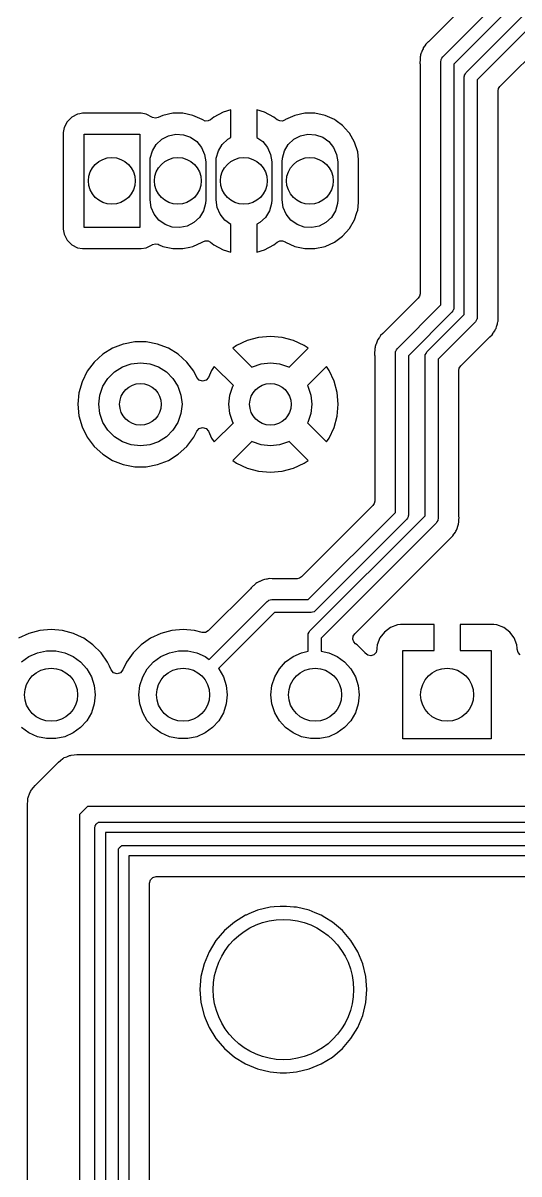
# Model space of a CAD drawing. Extents: x 0.79 to 7.48, y -4.92 to -0.79.
# Drawn here: x 4.484 to 4.86, y -2.642 to -1.77 of the extents above; entities that cross this region are included whole.
import ezdxf

# ---------------------------------------------------------------- set-up
doc = ezdxf.new("R2010")
doc.units = 0
doc.header["$MEASUREMENT"] = 0
doc.layers.add('BLACK', color=7, linetype='CONTINUOUS')

msp = doc.modelspace()

# ---------------------------------------------------------------- linework, layer by layer
at = {"layer": 'BLACK', "linetype": 'CONTINUOUS'}
for p, q in [((4.80184, -1.79573), (4.95184, -1.64573)), ((4.95735, -1.65413), (4.81024, -1.80125)), ((4.81955, -1.80754), (4.96365, -1.66345)), ((4.96916, -1.67185), (4.82795, -1.81306)), ((4.84515, -1.81816), (4.97427, -1.68905)), ((4.82577, -1.7495), (4.79099, -1.78427)), ((4.78804, -1.78776), (4.78711, -1.78898)), ((4.78832, -1.78734), (4.78804, -1.78776)), ((4.78912, -1.78603), (4.78832, -1.78734)), ((4.79088, -1.78439), (4.78912, -1.78603)), ((4.79099, -1.78427), (4.79088, -1.78439)), ((4.7848, -1.79574), (4.78463, -1.79637)), ((4.78463, -1.79637), (4.78463, -1.7979)), ((4.78496, -1.79492), (4.7848, -1.79574)), ((4.78503, -1.79427), (4.78496, -1.79492)), ((4.78559, -1.79284), (4.78503, -1.79427)), ((4.78575, -1.79237), (4.78559, -1.79284)), ((4.78616, -1.79089), (4.78575, -1.79237)), ((4.7865, -1.79033), (4.78616, -1.79089)), ((4.78687, -1.78959), (4.7865, -1.79033)), ((4.78711, -1.78898), (4.78687, -1.78959)), ((4.80125, -1.7968), (4.80184, -1.79573)), ((4.7846, -1.7984), (4.78444, -1.79993)), ((4.78444, -1.79993), (4.78456, -1.80057)), ((4.78456, -1.80057), (4.78463, -1.8014)), ((4.78463, -1.7979), (4.7846, -1.7984)), ((4.78463, -1.8014), (4.78463, -1.97523)), ((4.80039, -1.79921), (4.80052, -1.79834)), ((4.80039, -1.98379), (4.80039, -1.79921)), ((4.80051, -1.79817), (4.80056, -1.79807)), ((4.80052, -1.79834), (4.80051, -1.79817)), ((4.80056, -1.79807), (4.80059, -1.79783)), ((4.80059, -1.79783), (4.80125, -1.7968)), ((4.81024, -1.80125), (4.81024, -1.98583)), ((4.81811, -1.81102), (4.81824, -1.81015)), ((4.81811, -1.99113), (4.81811, -1.81102)), ((4.81822, -1.80998), (4.81827, -1.80988)), ((4.81824, -1.81015), (4.81822, -1.80998)), ((4.81827, -1.80988), (4.81831, -1.80964)), ((4.81831, -1.80964), (4.81897, -1.80861)), ((4.81897, -1.80861), (4.81955, -1.80754)), ((4.82795, -1.81306), (4.82795, -1.99317)), ((4.84372, -1.82162), (4.84409, -1.81975)), ((4.84372, -1.99098), (4.84372, -1.82162)), ((4.84409, -1.81975), (4.84515, -1.81816)), ((4.52518, -1.83915), (4.52073, -1.84142)), ((4.52703, -1.83886), (4.52518, -1.83915)), ((4.52518, -1.83915), (4.52518, -1.83915)), ((4.52518, -1.83915), (4.52518, -1.83915)), ((4.52888, -1.83856), (4.52703, -1.83886)), ((4.57349, -1.83856), (4.52888, -1.83856)), ((4.57718, -1.83915), (4.57349, -1.83856)), ((4.58203, -1.84162), (4.57718, -1.83915)), ((4.58974, -1.84017), (4.58623, -1.84173)), ((4.59731, -1.83856), (4.58974, -1.84017)), ((4.60505, -1.83856), (4.59731, -1.83856)), ((4.59731, -1.83856), (4.59731, -1.83856)), ((4.61262, -1.84017), (4.60505, -1.83856)), ((4.60505, -1.83856), (4.60505, -1.83856)), ((4.6197, -1.84332), (4.61262, -1.84017)), ((4.63551, -1.83757), (4.62843, -1.84135)), ((4.64134, -1.8358), (4.63551, -1.83757)), ((4.64134, -1.85699), (4.64134, -1.8358)), ((4.64134, -1.8358), (4.64134, -1.8358)), ((4.66102, -1.8358), (4.66102, -1.8568)), ((4.66685, -1.83757), (4.66102, -1.8358)), ((4.66102, -1.8358), (4.66102, -1.8358)), ((4.67393, -1.84135), (4.66685, -1.83757)), ((4.68974, -1.84017), (4.68266, -1.84332)), ((4.69731, -1.83856), (4.68974, -1.84017)), ((4.70505, -1.83856), (4.69731, -1.83856)), ((4.69731, -1.83856), (4.69731, -1.83856)), ((4.71263, -1.84017), (4.70505, -1.83856)), ((4.70505, -1.83856), (4.70505, -1.83856)), ((4.7197, -1.84332), (4.71263, -1.84017)), ((4.5172, -1.84495), (4.51494, -1.8494)), ((4.52073, -1.84142), (4.5172, -1.84495)), ((4.58412, -1.84215), (4.58203, -1.84162)), ((4.58623, -1.84173), (4.58412, -1.84215)), ((4.62001, -1.84354), (4.6197, -1.84332)), ((4.62195, -1.84439), (4.62001, -1.84354)), ((4.62408, -1.84433), (4.62195, -1.84439)), ((4.62597, -1.84337), (4.62408, -1.84433)), ((4.62843, -1.84135), (4.62597, -1.84337)), ((4.67639, -1.84337), (4.67393, -1.84135)), ((4.67829, -1.84433), (4.67639, -1.84337)), ((4.68041, -1.84439), (4.67829, -1.84433)), ((4.68236, -1.84355), (4.68041, -1.84439)), ((4.68266, -1.84332), (4.68236, -1.84355)), ((4.72108, -1.84433), (4.7197, -1.84332)), ((4.72596, -1.84787), (4.72108, -1.84433)), ((4.73035, -1.85274), (4.72596, -1.84787)), ((4.51494, -1.8494), (4.51435, -1.85309)), ((4.51435, -1.85309), (4.51435, -1.92644)), ((4.53012, -1.9252), (4.53012, -1.85433)), ((4.53012, -1.85433), (4.57224, -1.85433)), ((4.57224, -1.85433), (4.57224, -1.9252)), ((4.58903, -1.85819), (4.59413, -1.85555)), ((4.59413, -1.85555), (4.59974, -1.85438)), ((4.59974, -1.85438), (4.60547, -1.85477)), ((4.60547, -1.85477), (4.61087, -1.85669)), ((4.61087, -1.85669), (4.61556, -1.86)), ((4.63903, -1.85819), (4.64134, -1.85699)), ((4.66102, -1.8568), (4.66556, -1.86)), ((4.68903, -1.85819), (4.69413, -1.85555)), ((4.69413, -1.85555), (4.69974, -1.85438)), ((4.69974, -1.85438), (4.70547, -1.85477)), ((4.70547, -1.85477), (4.71087, -1.85669)), ((4.71087, -1.85669), (4.71556, -1.86)), ((4.73114, -1.85363), (4.73035, -1.85274)), ((4.73501, -1.86033), (4.73114, -1.85363)), ((4.58186, -1.867), (4.58484, -1.8621)), ((4.58484, -1.8621), (4.58903, -1.85819)), ((4.61556, -1.86), (4.61918, -1.86445)), ((4.61918, -1.86445), (4.62146, -1.86971)), ((4.63186, -1.867), (4.63484, -1.8621)), ((4.63484, -1.8621), (4.63903, -1.85819)), ((4.66556, -1.86), (4.66918, -1.86445)), ((4.66918, -1.86445), (4.67146, -1.86971)), ((4.68186, -1.867), (4.68484, -1.8621)), ((4.68484, -1.8621), (4.68903, -1.85819)), ((4.71556, -1.86), (4.71918, -1.86445)), ((4.71918, -1.86445), (4.72146, -1.86971)), ((4.73741, -1.86769), (4.73501, -1.86033)), ((4.73501, -1.86033), (4.73501, -1.86033)), ((4.58012, -1.87539), (4.58031, -1.87253)), ((4.58031, -1.87253), (4.58186, -1.867)), ((4.62146, -1.86971), (4.62224, -1.87539)), ((4.63012, -1.87539), (4.63031, -1.87253)), ((4.63031, -1.87253), (4.63186, -1.867)), ((4.67146, -1.86971), (4.67224, -1.87539)), ((4.68012, -1.87539), (4.68031, -1.87253)), ((4.68031, -1.87253), (4.68186, -1.867)), ((4.72146, -1.86971), (4.72224, -1.87539)), ((4.73801, -1.87346), (4.73741, -1.86769)), ((4.73801, -1.90606), (4.73801, -1.87346)), ((4.58012, -1.90413), (4.58012, -1.87539)), ((4.62224, -1.87539), (4.62224, -1.90413)), ((4.63012, -1.90413), (4.63012, -1.87539)), ((4.67224, -1.87539), (4.67224, -1.90413)), ((4.68012, -1.90413), (4.68012, -1.87539)), ((4.72224, -1.87539), (4.72224, -1.90413)), ((4.5809, -1.90982), (4.58012, -1.90413)), ((4.58318, -1.91508), (4.5809, -1.90982)), ((4.62205, -1.907), (4.6205, -1.91253)), ((4.62224, -1.90413), (4.62205, -1.907)), ((4.6309, -1.90982), (4.63012, -1.90413)), ((4.63318, -1.91508), (4.6309, -1.90982)), ((4.67205, -1.907), (4.6705, -1.91253)), ((4.67224, -1.90413), (4.67205, -1.907)), ((4.6809, -1.90982), (4.68012, -1.90413)), ((4.68318, -1.91508), (4.6809, -1.90982)), ((4.72205, -1.907), (4.7205, -1.91253)), ((4.72224, -1.90413), (4.72205, -1.907)), ((4.73741, -1.91183), (4.73801, -1.90606)), ((4.5868, -1.91953), (4.58318, -1.91508)), ((4.61752, -1.91743), (4.61333, -1.92134)), ((4.6205, -1.91253), (4.61752, -1.91743)), ((4.6368, -1.91953), (4.63318, -1.91508)), ((4.66752, -1.91743), (4.66333, -1.92134)), ((4.6705, -1.91253), (4.66752, -1.91743)), ((4.6868, -1.91953), (4.68318, -1.91508)), ((4.71752, -1.91743), (4.71333, -1.92134)), ((4.7205, -1.91253), (4.71752, -1.91743)), ((4.73501, -1.9192), (4.73676, -1.91383)), ((4.73676, -1.91383), (4.73741, -1.91183)), ((4.51435, -1.92644), (4.51435, -1.92644)), ((4.51435, -1.92644), (4.51494, -1.93013)), ((4.57224, -1.9252), (4.53012, -1.9252)), ((4.59149, -1.92284), (4.5868, -1.91953)), ((4.5969, -1.92476), (4.59149, -1.92284)), ((4.60262, -1.92515), (4.5969, -1.92476)), ((4.60823, -1.92398), (4.60262, -1.92515)), ((4.61333, -1.92134), (4.60823, -1.92398)), ((4.64134, -1.92273), (4.6368, -1.91953)), ((4.64134, -1.94373), (4.64134, -1.92273)), ((4.66333, -1.92134), (4.66102, -1.92254)), ((4.66102, -1.92254), (4.66102, -1.94373)), ((4.69149, -1.92284), (4.6868, -1.91953)), ((4.6969, -1.92476), (4.69149, -1.92284)), ((4.70262, -1.92515), (4.6969, -1.92476)), ((4.70823, -1.92398), (4.70262, -1.92515)), ((4.71333, -1.92134), (4.70823, -1.92398)), ((4.72596, -1.93166), (4.73114, -1.9259)), ((4.73114, -1.9259), (4.73501, -1.9192)), ((4.51494, -1.93013), (4.51494, -1.93013)), ((4.51494, -1.93013), (4.51494, -1.93013)), ((4.51494, -1.93013), (4.5172, -1.93458)), ((4.5172, -1.93458), (4.52073, -1.93811)), ((4.61263, -1.93935), (4.6197, -1.93621)), ((4.6197, -1.93621), (4.62001, -1.93598)), ((4.62001, -1.93598), (4.62195, -1.93514)), ((4.62195, -1.93514), (4.62408, -1.9352)), ((4.62408, -1.9352), (4.62597, -1.93616)), ((4.62597, -1.93616), (4.62843, -1.93818)), ((4.67393, -1.93818), (4.67639, -1.93616)), ((4.67639, -1.93616), (4.67829, -1.9352)), ((4.67829, -1.9352), (4.68041, -1.93514)), ((4.68041, -1.93514), (4.68236, -1.93598)), ((4.68236, -1.93598), (4.68266, -1.93621)), ((4.68266, -1.93621), (4.68974, -1.93935)), ((4.71263, -1.93935), (4.7197, -1.93621)), ((4.7197, -1.93621), (4.72596, -1.93166)), ((4.7197, -1.93621), (4.7197, -1.93621)), ((4.7197, -1.93621), (4.7197, -1.93621)), ((4.52073, -1.93811), (4.52073, -1.93811)), ((4.52073, -1.93811), (4.52518, -1.94038)), ((4.52518, -1.94038), (4.52888, -1.94096)), ((4.52888, -1.94096), (4.57348, -1.94096)), ((4.57348, -1.94096), (4.57718, -1.94038)), ((4.57718, -1.94038), (4.58163, -1.93811)), ((4.58163, -1.93811), (4.58203, -1.93791)), ((4.58163, -1.93811), (4.58163, -1.93811)), ((4.58203, -1.93791), (4.58412, -1.93738)), ((4.58412, -1.93738), (4.58623, -1.9378)), ((4.58623, -1.9378), (4.58695, -1.93811)), ((4.58695, -1.93811), (4.58974, -1.93935)), ((4.58974, -1.93935), (4.59731, -1.94096)), ((4.59731, -1.94096), (4.59731, -1.94096)), ((4.59731, -1.94096), (4.60505, -1.94096)), ((4.60505, -1.94096), (4.61027, -1.93986)), ((4.60505, -1.94096), (4.60505, -1.94096)), ((4.61027, -1.93986), (4.61263, -1.93935)), ((4.62843, -1.93818), (4.63551, -1.94196)), ((4.63551, -1.94196), (4.64134, -1.94373)), ((4.64134, -1.94373), (4.64134, -1.94373)), ((4.66102, -1.94373), (4.66685, -1.94196)), ((4.66102, -1.94373), (4.66102, -1.94373)), ((4.66685, -1.94196), (4.67393, -1.93818)), ((4.68974, -1.93935), (4.69731, -1.94096)), ((4.69731, -1.94096), (4.69731, -1.94096)), ((4.69731, -1.94096), (4.70505, -1.94096)), ((4.70505, -1.94096), (4.71263, -1.93935)), ((4.70505, -1.94096), (4.70505, -1.94096)), ((4.71263, -1.93935), (4.71263, -1.93935)), ((4.71263, -1.93935), (4.71263, -1.93935)), ((4.7832, -1.97869), (4.75662, -2.00527)), ((4.78425, -1.9771), (4.7832, -1.97869)), ((4.78463, -1.97523), (4.78425, -1.9771)), ((4.76746, -2.01672), (4.80039, -1.98379)), ((4.80938, -1.98824), (4.80879, -1.98931)), ((4.81004, -1.98721), (4.80938, -1.98824)), ((4.81007, -1.98697), (4.81004, -1.98721)), ((4.81012, -1.98687), (4.81007, -1.98697)), ((4.81024, -1.98583), (4.81011, -1.9867)), ((4.81011, -1.9867), (4.81012, -1.98687)), ((4.80879, -1.98931), (4.77586, -2.02224)), ((4.78983, -2.01941), (4.81811, -1.99113)), ((4.82651, -1.99665), (4.79823, -2.02493)), ((4.82709, -1.99558), (4.82651, -1.99665)), ((4.82775, -1.99455), (4.82709, -1.99558)), ((4.82779, -1.99431), (4.82775, -1.99455)), ((4.82784, -1.99421), (4.82779, -1.99431)), ((4.82795, -1.99317), (4.82783, -1.99404)), ((4.82783, -1.99404), (4.82784, -1.99421)), ((4.84339, -1.99746), (4.84354, -1.99664)), ((4.84354, -1.99664), (4.84372, -1.99601)), ((4.84379, -1.99181), (4.84372, -1.99098)), ((4.84372, -1.99448), (4.84375, -1.99398)), ((4.84372, -1.99601), (4.84372, -1.99448)), ((4.84375, -1.99398), (4.8439, -1.99245)), ((4.8439, -1.99245), (4.84379, -1.99181)), ((4.7565, -2.00538), (4.75474, -2.00703)), ((4.75662, -2.00527), (4.7565, -2.00538)), ((4.83923, -2.00634), (4.84003, -2.00503)), ((4.84003, -2.00503), (4.84031, -2.00462)), ((4.84031, -2.00462), (4.84123, -2.0034)), ((4.84123, -2.0034), (4.84148, -2.00279)), ((4.84148, -2.00279), (4.84185, -2.00205)), ((4.84185, -2.00205), (4.84219, -2.00149)), ((4.84219, -2.00149), (4.8426, -2.00001)), ((4.8426, -2.00001), (4.84276, -1.99954)), ((4.84276, -1.99954), (4.84332, -1.99811)), ((4.84332, -1.99811), (4.84339, -1.99746)), ((4.55984, -2.0134), (4.55168, -2.01657)), ((4.56006, -2.01336), (4.55984, -2.0134)), ((4.56846, -2.01179), (4.56006, -2.01336)), ((4.57721, -2.01179), (4.56846, -2.01179)), ((4.58582, -2.0134), (4.57721, -2.01179)), ((4.59062, -2.01526), (4.58582, -2.0134)), ((4.64557, -2.01456), (4.6427, -2.01657)), ((4.65369, -2.01078), (4.64557, -2.01456)), ((4.66234, -2.00846), (4.65369, -2.01078)), ((4.67126, -2.00768), (4.66234, -2.00846)), ((4.68018, -2.00846), (4.67126, -2.00768)), ((4.68883, -2.01078), (4.68018, -2.00846)), ((4.69695, -2.01456), (4.68883, -2.01078)), ((4.69982, -2.01657), (4.69695, -2.01456)), ((4.75121, -2.01383), (4.75065, -2.01526)), ((4.75137, -2.01336), (4.75121, -2.01383)), ((4.75178, -2.01188), (4.75137, -2.01336)), ((4.75212, -2.01132), (4.75178, -2.01188)), ((4.75249, -2.01058), (4.75212, -2.01132)), ((4.75273, -2.00997), (4.75249, -2.01058)), ((4.75366, -2.00875), (4.75273, -2.00997)), ((4.75394, -2.00833), (4.75366, -2.00875)), ((4.75474, -2.00703), (4.75394, -2.00833)), ((4.81908, -2.02638), (4.83735, -2.0081)), ((4.83735, -2.0081), (4.83747, -2.00799)), ((4.83747, -2.00799), (4.83923, -2.00634)), ((4.54423, -2.02118), (4.53776, -2.02708)), ((4.55168, -2.01657), (4.54423, -2.02118)), ((4.59399, -2.01657), (4.59062, -2.01526)), ((4.59401, -2.01657), (4.59399, -2.01657)), ((4.60144, -2.02118), (4.59401, -2.01657)), ((4.60791, -2.02708), (4.60144, -2.02118)), ((4.6427, -2.01657), (4.65711, -2.03098)), ((4.6427, -2.01657), (4.6427, -2.01657)), ((4.68541, -2.03098), (4.69982, -2.01657)), ((4.69982, -2.01657), (4.69982, -2.01657)), ((4.75022, -2.01939), (4.75007, -2.02092)), ((4.75007, -2.02092), (4.75018, -2.02156)), ((4.75018, -2.02156), (4.75025, -2.02239)), ((4.75025, -2.01889), (4.75022, -2.01939)), ((4.75042, -2.01673), (4.75025, -2.01736)), ((4.75025, -2.01736), (4.75025, -2.01889)), ((4.75025, -2.02239), (4.75025, -2.13239)), ((4.75058, -2.01591), (4.75042, -2.01673)), ((4.75065, -2.01526), (4.75058, -2.01591)), ((4.76602, -2.0202), (4.76614, -2.01933)), ((4.76602, -2.14095), (4.76602, -2.0202)), ((4.76613, -2.01916), (4.76618, -2.01906)), ((4.76614, -2.01933), (4.76613, -2.01916)), ((4.76618, -2.01906), (4.76622, -2.01882)), ((4.76622, -2.01882), (4.76687, -2.01779)), ((4.76687, -2.01779), (4.76746, -2.01672)), ((4.77586, -2.02224), (4.77586, -2.14298)), ((4.78839, -2.02289), (4.78851, -2.02202)), ((4.78839, -2.14363), (4.78839, -2.02289)), ((4.7885, -2.02184), (4.78855, -2.02175)), ((4.78851, -2.02202), (4.7885, -2.02184)), ((4.78855, -2.02175), (4.78859, -2.0215)), ((4.78859, -2.0215), (4.78924, -2.02048)), ((4.78924, -2.02048), (4.78983, -2.01941)), ((4.53776, -2.02708), (4.53248, -2.03407)), ((4.5532, -2.03443), (4.55917, -2.03068)), ((4.55917, -2.03068), (4.56583, -2.02835)), ((4.56583, -2.02835), (4.57283, -2.02756)), ((4.57283, -2.02756), (4.57984, -2.02835)), ((4.57984, -2.02835), (4.5865, -2.03068)), ((4.5865, -2.03068), (4.59247, -2.03443)), ((4.61319, -2.03407), (4.60791, -2.02708)), ((4.62878, -2.03049), (4.62677, -2.03337)), ((4.64319, -2.0449), (4.62878, -2.03049)), ((4.62878, -2.03049), (4.62878, -2.03049)), ((4.65711, -2.03098), (4.65759, -2.03068)), ((4.65759, -2.03068), (4.66425, -2.02835)), ((4.66425, -2.02835), (4.67126, -2.02756)), ((4.67126, -2.02756), (4.67827, -2.02835)), ((4.67827, -2.02835), (4.68493, -2.03068)), ((4.68493, -2.03068), (4.68541, -2.03098)), ((4.71374, -2.03049), (4.69933, -2.0449)), ((4.71575, -2.03337), (4.71374, -2.03049)), ((4.79823, -2.02493), (4.79823, -2.14567)), ((4.814, -2.03348), (4.81437, -2.03161)), ((4.81437, -2.03161), (4.81543, -2.03003)), ((4.81543, -2.03003), (4.81908, -2.02638)), ((4.53248, -2.03407), (4.52857, -2.04191)), ((4.54446, -2.04539), (4.54821, -2.03942)), ((4.54821, -2.03942), (4.5532, -2.03443)), ((4.59247, -2.03443), (4.59746, -2.03942)), ((4.59746, -2.03942), (4.60121, -2.04539)), ((4.61552, -2.03874), (4.61319, -2.03407)), ((4.61735, -2.04073), (4.61552, -2.03874)), ((4.61995, -2.04145), (4.61735, -2.04073)), ((4.62254, -2.04067), (4.61995, -2.04145)), ((4.62431, -2.03863), (4.62254, -2.04067)), ((4.62677, -2.03337), (4.62431, -2.03863)), ((4.71954, -2.04148), (4.71575, -2.03337)), ((4.814, -2.14348), (4.814, -2.03348)), ((4.52857, -2.04191), (4.52618, -2.05033)), ((4.54213, -2.05205), (4.54446, -2.04539)), ((4.60121, -2.04539), (4.60354, -2.05205)), ((4.64055, -2.05205), (4.64288, -2.04539)), ((4.64288, -2.04539), (4.64319, -2.0449)), ((4.69933, -2.0449), (4.69964, -2.04539)), ((4.69964, -2.04539), (4.70197, -2.05205)), ((4.72186, -2.05013), (4.71954, -2.04148)), ((4.52618, -2.05033), (4.52537, -2.05906)), ((4.54134, -2.05906), (4.54213, -2.05205)), ((4.60354, -2.05205), (4.60433, -2.05906)), ((4.63976, -2.05906), (4.64055, -2.05205)), ((4.70197, -2.05205), (4.70276, -2.05906)), ((4.72264, -2.05906), (4.72186, -2.05013)), ((4.52537, -2.05906), (4.52618, -2.06778)), ((4.54213, -2.06606), (4.54134, -2.05906)), ((4.54446, -2.07272), (4.54213, -2.06606)), ((4.60354, -2.06606), (4.60121, -2.07272)), ((4.60433, -2.05906), (4.60354, -2.06606)), ((4.64055, -2.06606), (4.63976, -2.05906)), ((4.64288, -2.07272), (4.64055, -2.06606)), ((4.70197, -2.06606), (4.69964, -2.07272)), ((4.70276, -2.05906), (4.70197, -2.06606)), ((4.72186, -2.06798), (4.72264, -2.05906)), ((4.52618, -2.06778), (4.52857, -2.0762)), ((4.54821, -2.07869), (4.54446, -2.07272)), ((4.60121, -2.07272), (4.59746, -2.07869)), ((4.62878, -2.08762), (4.64319, -2.07321)), ((4.64319, -2.07321), (4.64288, -2.07272)), ((4.69964, -2.07272), (4.69933, -2.07321)), ((4.69933, -2.07321), (4.71374, -2.08762)), ((4.71954, -2.07663), (4.72186, -2.06798)), ((4.52857, -2.0762), (4.53248, -2.08404)), ((4.53248, -2.08404), (4.53776, -2.09103)), ((4.5532, -2.08368), (4.54821, -2.07869)), ((4.55917, -2.08743), (4.5532, -2.08368)), ((4.59247, -2.08368), (4.5865, -2.08743)), ((4.59746, -2.07869), (4.59247, -2.08368)), ((4.60791, -2.09103), (4.61319, -2.08404)), ((4.61319, -2.08404), (4.61552, -2.07937)), ((4.61319, -2.08404), (4.61319, -2.08404)), ((4.61319, -2.08404), (4.61319, -2.08404)), ((4.61552, -2.07937), (4.61735, -2.07738)), ((4.61735, -2.07738), (4.61995, -2.07666)), ((4.61995, -2.07666), (4.62254, -2.07744)), ((4.62254, -2.07744), (4.62431, -2.07948)), ((4.62431, -2.07948), (4.62677, -2.08474)), ((4.71575, -2.08474), (4.71954, -2.07663)), ((4.53776, -2.09103), (4.54423, -2.09693)), ((4.56583, -2.08976), (4.55917, -2.08743)), ((4.57283, -2.09055), (4.56583, -2.08976)), ((4.57984, -2.08976), (4.57283, -2.09055)), ((4.5865, -2.08743), (4.57984, -2.08976)), ((4.60144, -2.09693), (4.60791, -2.09103)), ((4.62677, -2.08474), (4.62878, -2.08762)), ((4.62878, -2.08762), (4.62878, -2.08762)), ((4.65711, -2.08713), (4.6427, -2.10154)), ((4.65759, -2.08743), (4.65711, -2.08713)), ((4.66425, -2.08976), (4.65759, -2.08743)), ((4.67126, -2.09055), (4.66425, -2.08976)), ((4.67827, -2.08976), (4.67126, -2.09055)), ((4.68493, -2.08743), (4.67827, -2.08976)), ((4.68541, -2.08713), (4.68493, -2.08743)), ((4.69982, -2.10154), (4.68541, -2.08713)), ((4.71374, -2.08762), (4.71575, -2.08474)), ((4.54423, -2.09693), (4.55168, -2.10155)), ((4.55168, -2.10155), (4.55168, -2.10155)), ((4.55168, -2.10155), (4.55168, -2.10155)), ((4.55168, -2.10155), (4.55984, -2.10471)), ((4.58582, -2.10471), (4.59399, -2.10155)), ((4.59399, -2.10155), (4.59401, -2.10154)), ((4.59401, -2.10154), (4.60144, -2.09693)), ((4.6427, -2.10154), (4.64557, -2.10355)), ((4.6427, -2.10154), (4.6427, -2.10154)), ((4.69695, -2.10355), (4.69982, -2.10154)), ((4.55984, -2.10471), (4.56846, -2.10632)), ((4.56846, -2.10632), (4.57721, -2.10632)), ((4.57721, -2.10632), (4.58582, -2.10471)), ((4.57721, -2.10632), (4.57721, -2.10632)), ((4.64557, -2.10355), (4.65369, -2.10733)), ((4.65369, -2.10733), (4.66234, -2.10965)), ((4.66234, -2.10965), (4.67126, -2.11043)), ((4.67126, -2.11043), (4.68018, -2.10965)), ((4.68018, -2.10965), (4.68883, -2.10733)), ((4.68883, -2.10733), (4.69695, -2.10355)), ((4.74882, -2.13584), (4.6949, -2.18976)), ((4.74988, -2.13426), (4.74882, -2.13584)), ((4.75025, -2.13239), (4.74988, -2.13426)), ((4.7, -2.20696), (4.76602, -2.14095)), ((4.70124, -2.23077), (4.78839, -2.14363)), ((4.775, -2.1454), (4.77442, -2.14646)), ((4.77566, -2.14437), (4.775, -2.1454)), ((4.77569, -2.14412), (4.77566, -2.14437)), ((4.77575, -2.14403), (4.77569, -2.14412)), ((4.77586, -2.14298), (4.77573, -2.14385)), ((4.77573, -2.14385), (4.77575, -2.14403)), ((4.81407, -2.14431), (4.814, -2.14348)), ((4.81402, -2.14648), (4.81418, -2.14496)), ((4.81418, -2.14496), (4.81407, -2.14431)), ((4.77442, -2.14646), (4.70552, -2.21536)), ((4.79679, -2.14915), (4.70965, -2.23629)), ((4.79737, -2.14808), (4.79679, -2.14915)), ((4.79803, -2.14706), (4.79737, -2.14808)), ((4.79806, -2.14681), (4.79803, -2.14706)), ((4.79812, -2.14672), (4.79806, -2.14681)), ((4.79823, -2.14567), (4.7981, -2.14654)), ((4.7981, -2.14654), (4.79812, -2.14672)), ((4.81212, -2.15455), (4.81246, -2.15399)), ((4.81246, -2.15399), (4.81288, -2.15251)), ((4.81288, -2.15251), (4.81303, -2.15204)), ((4.81303, -2.15204), (4.8136, -2.15061)), ((4.8136, -2.15061), (4.81366, -2.14996)), ((4.81366, -2.14996), (4.81382, -2.14914)), ((4.81382, -2.14914), (4.814, -2.14851)), ((4.814, -2.14698), (4.81402, -2.14648)), ((4.814, -2.14851), (4.814, -2.14698)), ((4.73516, -2.23307), (4.80763, -2.16061)), ((4.80763, -2.16061), (4.80775, -2.16049)), ((4.80775, -2.16049), (4.80951, -2.15885)), ((4.80951, -2.15885), (4.8103, -2.15754)), ((4.8103, -2.15754), (4.81058, -2.15713)), ((4.81058, -2.15713), (4.81151, -2.1559)), ((4.81151, -2.1559), (4.81175, -2.15529)), ((4.81175, -2.15529), (4.81212, -2.15455)), ((4.65711, -2.19763), (4.65673, -2.19816)), ((4.6583, -2.19666), (4.65711, -2.19763)), ((4.65867, -2.19633), (4.6583, -2.19666)), ((4.65975, -2.19524), (4.65867, -2.19633)), ((4.66032, -2.19492), (4.65975, -2.19524)), ((4.66101, -2.19445), (4.66032, -2.19492)), ((4.66152, -2.19404), (4.66101, -2.19445)), ((4.66293, -2.19343), (4.66152, -2.19404)), ((4.66337, -2.19321), (4.66293, -2.19343)), ((4.66471, -2.19245), (4.66337, -2.19321)), ((4.66535, -2.1923), (4.66471, -2.19245)), ((4.66613, -2.19203), (4.66535, -2.1923)), ((4.66674, -2.19177), (4.66613, -2.19203)), ((4.66825, -2.19156), (4.66674, -2.19177)), ((4.66875, -2.19147), (4.66825, -2.19156)), ((4.67023, -2.19111), (4.66875, -2.19147)), ((4.67264, -2.19119), (4.67023, -2.19111)), ((4.67281, -2.19119), (4.67264, -2.19119)), ((4.69145, -2.19119), (4.67281, -2.19119)), ((4.69332, -2.19082), (4.69145, -2.19119)), ((4.6949, -2.18976), (4.69332, -2.19082)), ((4.65619, -2.1988), (4.62423, -2.23076)), ((4.65673, -2.19816), (4.65619, -2.1988)), ((4.62491, -2.25238), (4.66889, -2.2084)), ((4.66889, -2.2084), (4.66959, -2.20788)), ((4.66959, -2.20788), (4.66971, -2.20774)), ((4.66971, -2.20774), (4.66981, -2.20771)), ((4.66981, -2.20771), (4.67001, -2.20756)), ((4.67001, -2.20756), (4.6712, -2.2073)), ((4.6712, -2.2073), (4.67237, -2.20696)), ((4.67237, -2.20696), (4.7, -2.20696)), ((4.67441, -2.2168), (4.63198, -2.25923)), ((4.70204, -2.2168), (4.67441, -2.2168)), ((4.70321, -2.21646), (4.70204, -2.2168)), ((4.7044, -2.2162), (4.70321, -2.21646)), ((4.7046, -2.21605), (4.7044, -2.2162)), ((4.7047, -2.21602), (4.7046, -2.21605)), ((4.70482, -2.21589), (4.7047, -2.21602)), ((4.70552, -2.21536), (4.70482, -2.21589)), ((4.48822, -2.23269), (4.48041, -2.23633)), ((4.49654, -2.23046), (4.48822, -2.23269)), ((4.50512, -2.22971), (4.49654, -2.23046)), ((4.5137, -2.23046), (4.50512, -2.22971)), ((4.52202, -2.23269), (4.5137, -2.23046)), ((4.5259, -2.2345), (4.52202, -2.23269)), ((4.58822, -2.23269), (4.58041, -2.23633)), ((4.59654, -2.23046), (4.58822, -2.23269)), ((4.60512, -2.22971), (4.59654, -2.23046)), ((4.6137, -2.23046), (4.60512, -2.22971)), ((4.61952, -2.23202), (4.6137, -2.23046)), ((4.62205, -2.23202), (4.61952, -2.23202)), ((4.62423, -2.23076), (4.62205, -2.23202)), ((4.7, -2.23287), (4.70066, -2.23184)), ((4.70066, -2.23184), (4.70124, -2.23077)), ((4.75759, -2.23161), (4.7542, -2.23614)), ((4.76212, -2.22821), (4.75759, -2.23161)), ((4.76743, -2.22624), (4.76212, -2.22821)), ((4.76977, -2.22598), (4.76743, -2.22624)), ((4.79528, -2.22598), (4.76977, -2.22598)), ((4.79528, -2.24567), (4.79528, -2.22598)), ((4.84047, -2.22598), (4.81496, -2.22598)), ((4.81496, -2.22598), (4.81496, -2.24567)), ((4.84281, -2.22624), (4.84047, -2.22598)), ((4.84811, -2.22821), (4.84281, -2.22624)), ((4.85265, -2.23161), (4.84811, -2.22821)), ((4.85604, -2.23614), (4.85265, -2.23161)), ((4.52983, -2.23633), (4.5259, -2.2345)), ((4.53688, -2.24128), (4.52983, -2.23633)), ((4.54298, -2.24737), (4.53688, -2.24128)), ((4.57335, -2.24128), (4.56726, -2.24737)), ((4.58041, -2.23633), (4.57335, -2.24128)), ((4.6998, -2.23425), (4.69993, -2.23338)), ((4.6998, -2.24624), (4.6998, -2.23425)), ((4.69992, -2.23321), (4.69997, -2.23311)), ((4.69993, -2.23338), (4.69992, -2.23321)), ((4.69997, -2.23311), (4.7, -2.23287)), ((4.70965, -2.23629), (4.70965, -2.24607)), ((4.73375, -2.23695), (4.73403, -2.23486)), ((4.73439, -2.23897), (4.73375, -2.23695)), ((4.73403, -2.23486), (4.73516, -2.23307)), ((4.73581, -2.24052), (4.73439, -2.23897)), ((4.73688, -2.24128), (4.73581, -2.24052)), ((4.74298, -2.24737), (4.73688, -2.24128)), ((4.75222, -2.24144), (4.75197, -2.24379)), ((4.7542, -2.23614), (4.75222, -2.24144)), ((4.85802, -2.24144), (4.85604, -2.23614)), ((4.85827, -2.24379), (4.85802, -2.24144)), ((4.48273, -2.25426), (4.48839, -2.25015)), ((4.48839, -2.25015), (4.49478, -2.24731)), ((4.49478, -2.24731), (4.50162, -2.24585)), ((4.50162, -2.24585), (4.50862, -2.24585)), ((4.50862, -2.24585), (4.51546, -2.24731)), ((4.51546, -2.24731), (4.52185, -2.25015)), ((4.52185, -2.25015), (4.52751, -2.25426)), ((4.54792, -2.25442), (4.54298, -2.24737)), ((4.56726, -2.24737), (4.56232, -2.25442)), ((4.58273, -2.25426), (4.58839, -2.25015)), ((4.58839, -2.25015), (4.59478, -2.24731)), ((4.59478, -2.24731), (4.60162, -2.24585)), ((4.60162, -2.24585), (4.60862, -2.24585)), ((4.60862, -2.24585), (4.61546, -2.24731)), ((4.61546, -2.24731), (4.62185, -2.25015)), ((4.62185, -2.25015), (4.62491, -2.25238)), ((4.68273, -2.25426), (4.68839, -2.25015)), ((4.68839, -2.25015), (4.69478, -2.24731)), ((4.69478, -2.24731), (4.6998, -2.24624)), ((4.70965, -2.24607), (4.71546, -2.24731)), ((4.71546, -2.24731), (4.72185, -2.25015)), ((4.72185, -2.25015), (4.72751, -2.25426)), ((4.74309, -2.24753), (4.74298, -2.24737)), ((4.74495, -2.24911), (4.74309, -2.24753)), ((4.74734, -2.2496), (4.74495, -2.24911)), ((4.74967, -2.24887), (4.74734, -2.2496)), ((4.75136, -2.24709), (4.74967, -2.24887)), ((4.75197, -2.24473), (4.75136, -2.24709)), ((4.75197, -2.24379), (4.75197, -2.24473)), ((4.77165, -2.3126), (4.77165, -2.24567)), ((4.77165, -2.24567), (4.79528, -2.24567)), ((4.81496, -2.24567), (4.83858, -2.24567)), ((4.83858, -2.24567), (4.83858, -2.3126)), ((4.85827, -2.24473), (4.85827, -2.24379)), ((4.85888, -2.24709), (4.85827, -2.24473)), ((4.86056, -2.24887), (4.85888, -2.24709)), ((4.52751, -2.25426), (4.53219, -2.25946)), ((4.54939, -2.25759), (4.54792, -2.25442)), ((4.55069, -2.26038), (4.54939, -2.25759)), ((4.56232, -2.25442), (4.55954, -2.26038)), ((4.57804, -2.25946), (4.58273, -2.25426)), ((4.67804, -2.25946), (4.68273, -2.25426)), ((4.72751, -2.25426), (4.73219, -2.25946)), ((4.53219, -2.25946), (4.53569, -2.26552)), ((4.53569, -2.26552), (4.53785, -2.27218)), ((4.5525, -2.26243), (4.55069, -2.26038)), ((4.55512, -2.2632), (4.5525, -2.26243)), ((4.55774, -2.26243), (4.55512, -2.2632)), ((4.55954, -2.26038), (4.55774, -2.26243)), ((4.57238, -2.27218), (4.57455, -2.26552)), ((4.57455, -2.26552), (4.57804, -2.25946)), ((4.63198, -2.25923), (4.63219, -2.25946)), ((4.63219, -2.25946), (4.63569, -2.26552)), ((4.63569, -2.26552), (4.63785, -2.27218)), ((4.67238, -2.27218), (4.67455, -2.26552)), ((4.67455, -2.26552), (4.67804, -2.25946)), ((4.73219, -2.25946), (4.73569, -2.26552)), ((4.73569, -2.26552), (4.73785, -2.27218)), ((4.53785, -2.27218), (4.53858, -2.27913)), ((4.57165, -2.27913), (4.57238, -2.27218)), ((4.63785, -2.27218), (4.63858, -2.27913)), ((4.67165, -2.27913), (4.67238, -2.27218)), ((4.73785, -2.27218), (4.73858, -2.27913)), ((4.53858, -2.27913), (4.53785, -2.28609)), ((4.57238, -2.28609), (4.57165, -2.27913)), ((4.63858, -2.27913), (4.63785, -2.28609)), ((4.67238, -2.28609), (4.67165, -2.27913)), ((4.73858, -2.27913), (4.73785, -2.28609)), ((4.53569, -2.29275), (4.53219, -2.2988)), ((4.53785, -2.28609), (4.53569, -2.29275)), ((4.57455, -2.29275), (4.57238, -2.28609)), ((4.57804, -2.2988), (4.57455, -2.29275)), ((4.63569, -2.29275), (4.63219, -2.2988)), ((4.63785, -2.28609), (4.63569, -2.29275)), ((4.67455, -2.29275), (4.67238, -2.28609)), ((4.67804, -2.2988), (4.67455, -2.29275)), ((4.73569, -2.29275), (4.73219, -2.2988)), ((4.73785, -2.28609), (4.73569, -2.29275)), ((4.53219, -2.2988), (4.52751, -2.304)), ((4.58273, -2.304), (4.57804, -2.2988)), ((4.63219, -2.2988), (4.62751, -2.304)), ((4.68273, -2.304), (4.67804, -2.2988)), ((4.73219, -2.2988), (4.72751, -2.304)), ((4.48839, -2.30812), (4.48273, -2.304)), ((4.49478, -2.31096), (4.48839, -2.30812)), ((4.50162, -2.31242), (4.49478, -2.31096)), ((4.51546, -2.31096), (4.50862, -2.31242)), ((4.52185, -2.30812), (4.51546, -2.31096)), ((4.52751, -2.304), (4.52185, -2.30812)), ((4.58839, -2.30812), (4.58273, -2.304)), ((4.59478, -2.31096), (4.58839, -2.30812)), ((4.60162, -2.31242), (4.59478, -2.31096)), ((4.61546, -2.31096), (4.60862, -2.31242)), ((4.62185, -2.30812), (4.61546, -2.31096)), ((4.62751, -2.304), (4.62185, -2.30812)), ((4.68839, -2.30812), (4.68273, -2.304)), ((4.69478, -2.31096), (4.68839, -2.30812)), ((4.70162, -2.31242), (4.69478, -2.31096)), ((4.71546, -2.31096), (4.70862, -2.31242)), ((4.72185, -2.30812), (4.71546, -2.31096)), ((4.72751, -2.304), (4.72185, -2.30812)), ((4.50862, -2.31242), (4.50162, -2.31242)), ((4.60862, -2.31242), (4.60162, -2.31242)), ((4.70862, -2.31242), (4.70162, -2.31242)), ((4.83858, -2.3126), (4.77165, -2.3126)), ((4.51235, -2.32891), (4.51394, -2.32753)), ((4.51394, -2.32753), (4.51459, -2.32724)), ((4.51459, -2.32724), (4.51515, -2.32682)), ((4.51515, -2.32682), (4.51713, -2.32608)), ((4.51713, -2.32608), (4.51904, -2.32521)), ((4.51904, -2.32521), (4.51974, -2.32511)), ((4.51974, -2.32511), (4.5204, -2.32486)), ((4.5204, -2.32486), (4.5225, -2.32471)), ((4.5225, -2.32471), (4.52459, -2.32441)), ((4.52459, -2.32441), (5.03673, -2.32441)), ((4.49297, -2.34787), (4.51067, -2.33018)), ((4.51067, -2.33018), (4.51235, -2.32891)), ((4.488, -2.35625), (4.48888, -2.35433)), ((4.48888, -2.35433), (4.48961, -2.35236)), ((4.48961, -2.35236), (4.49004, -2.35179)), ((4.49004, -2.35179), (4.49033, -2.35115)), ((4.49033, -2.35115), (4.49171, -2.34956)), ((4.49171, -2.34956), (4.49297, -2.34787)), ((4.4872, -2.36179), (4.4875, -2.35971)), ((4.4872, -2.78986), (4.4872, -2.36179)), ((4.4875, -2.35971), (4.48765, -2.35761)), ((4.48765, -2.35761), (4.4879, -2.35695)), ((4.4879, -2.35695), (4.488, -2.35625)), ((4.53274, -2.36378), (4.52657, -2.36995)), ((4.52657, -2.36995), (4.52657, -2.79801)), ((5.04488, -2.36378), (4.53274, -2.36378)), ((4.53839, -2.37953), (4.53858, -2.37893)), ((4.53839, -2.81106), (4.53839, -2.37953)), ((4.53858, -2.37831), (4.53895, -2.37781)), ((4.53858, -2.37893), (4.53858, -2.37831)), ((4.53895, -2.37781), (4.53914, -2.37721)), ((4.53914, -2.37721), (4.53964, -2.37685)), ((4.53964, -2.37685), (4.54001, -2.37634)), ((4.54001, -2.37634), (4.5406, -2.37615)), ((4.5406, -2.37615), (4.54111, -2.37578)), ((4.54111, -2.37578), (4.54173, -2.37578)), ((4.54173, -2.37578), (4.54232, -2.37559)), ((4.54232, -2.37559), (5.05793, -2.37559)), ((5.05956, -2.38346), (4.54626, -2.38346)), ((4.54626, -2.38346), (4.54626, -2.81269)), ((4.5561, -2.39724), (4.55629, -2.39665)), ((4.5561, -2.8184), (4.5561, -2.39724)), ((4.55629, -2.39603), (4.55666, -2.39552)), ((4.55629, -2.39665), (4.55629, -2.39603)), ((4.55666, -2.39552), (4.55685, -2.39493)), ((4.55685, -2.39493), (4.55736, -2.39456)), ((4.55736, -2.39456), (4.55772, -2.39406)), ((4.55772, -2.39406), (4.55832, -2.39387)), ((4.55832, -2.39387), (4.55882, -2.3935)), ((4.55882, -2.3935), (4.55945, -2.3935)), ((4.55945, -2.3935), (4.56004, -2.39331)), ((4.56004, -2.39331), (5.06527, -2.39331)), ((5.0669, -2.40118), (4.56398, -2.40118)), ((4.56398, -2.40118), (4.56398, -2.82003)), ((4.57974, -2.42183), (4.5804, -2.41939)), ((4.57974, -2.50258), (4.57974, -2.42183)), ((4.5804, -2.41939), (4.58218, -2.4176)), ((4.58218, -2.4176), (4.58463, -2.41695)), ((4.58463, -2.41695), (5.06425, -2.41695)), ((4.67121, -2.44015), (4.66157, -2.44247)), ((4.67418, -2.43992), (4.67121, -2.44015)), ((4.67863, -2.43957), (4.67418, -2.43992)), ((4.68358, -2.43957), (4.67863, -2.43957)), ((4.68914, -2.44001), (4.68358, -2.43957)), ((4.69099, -2.44015), (4.68914, -2.44001)), ((4.70063, -2.44247), (4.69099, -2.44015)), ((4.65241, -2.44627), (4.64395, -2.45145)), ((4.65286, -2.44608), (4.65241, -2.44627)), ((4.65487, -2.44525), (4.65286, -2.44608)), ((4.66157, -2.44247), (4.65487, -2.44525)), ((4.70522, -2.44437), (4.70063, -2.44247)), ((4.7098, -2.44627), (4.70522, -2.44437)), ((4.71245, -2.44789), (4.7098, -2.44627)), ((4.71825, -2.45145), (4.71245, -2.44789)), ((4.63641, -2.45789), (4.62997, -2.46543)), ((4.64395, -2.45145), (4.63641, -2.45789)), ((4.7258, -2.45789), (4.71825, -2.45145)), ((4.73224, -2.46543), (4.7258, -2.45789)), ((4.62997, -2.46543), (4.62478, -2.47389)), ((4.73742, -2.47389), (4.73224, -2.46543)), ((4.62478, -2.47389), (4.62099, -2.48305)), ((4.74122, -2.48305), (4.73742, -2.47389)), ((4.62099, -2.48305), (4.61867, -2.49269)), ((4.74353, -2.49269), (4.74122, -2.48305)), ((4.61867, -2.49269), (4.6179, -2.50258)), ((4.7438, -2.49606), (4.74353, -2.49269)), ((4.57974, -2.59576), (4.57974, -2.50258)), ((4.6179, -2.50258), (4.61867, -2.51247)), ((4.74353, -2.51247), (4.74431, -2.50258)), ((4.74431, -2.50258), (4.7438, -2.49606)), ((4.61867, -2.51247), (4.62099, -2.52211)), ((4.74122, -2.52211), (4.74353, -2.51247)), ((4.62099, -2.52211), (4.62188, -2.52427)), ((4.62188, -2.52427), (4.62478, -2.53128)), ((4.73742, -2.53128), (4.74122, -2.52211)), ((4.62478, -2.53128), (4.62997, -2.53973)), ((4.73224, -2.53973), (4.73742, -2.53128)), ((4.62997, -2.53973), (4.63641, -2.54728)), ((4.7258, -2.54728), (4.72839, -2.54424)), ((4.72839, -2.54424), (4.73224, -2.53973)), ((4.63641, -2.54728), (4.64395, -2.55372)), ((4.64395, -2.55372), (4.65241, -2.5589)), ((4.7098, -2.5589), (4.71825, -2.55372)), ((4.71825, -2.55372), (4.7258, -2.54728)), ((4.65241, -2.5589), (4.66157, -2.5627)), ((4.66157, -2.5627), (4.67121, -2.56501)), ((4.69099, -2.56501), (4.70063, -2.5627)), ((4.70063, -2.5627), (4.7098, -2.5589)), ((4.67121, -2.56501), (4.67863, -2.56559)), ((4.67863, -2.56559), (4.68358, -2.56559)), ((4.68358, -2.56559), (4.69099, -2.56501)), ((4.68358, -2.56559), (4.68358, -2.56559)), ((4.57974, -2.67033), (4.57974, -2.59576))]:
    msp.add_line(p, q, dxfattribs=at)
at = {"layer": 'BLACK'}
for centre, radius in [((4.55118, -1.88976), 0.017716), ((4.60118, -1.88976), 0.017716), ((4.65118, -1.88976), 0.017716), ((4.70118, -1.88976), 0.017716), ((4.57283, -2.05906), 0.015748), ((4.67126, -2.05906), 0.015748), ((4.50512, -2.27913), 0.020079), ((4.60512, -2.27913), 0.020079), ((4.70512, -2.27913), 0.020079), ((4.80512, -2.27913), 0.020079), ((4.6811, -2.50258), 0.05315)]:
    msp.add_circle(centre, radius, dxfattribs=at)

doc.saveas('drawing.dxf')
